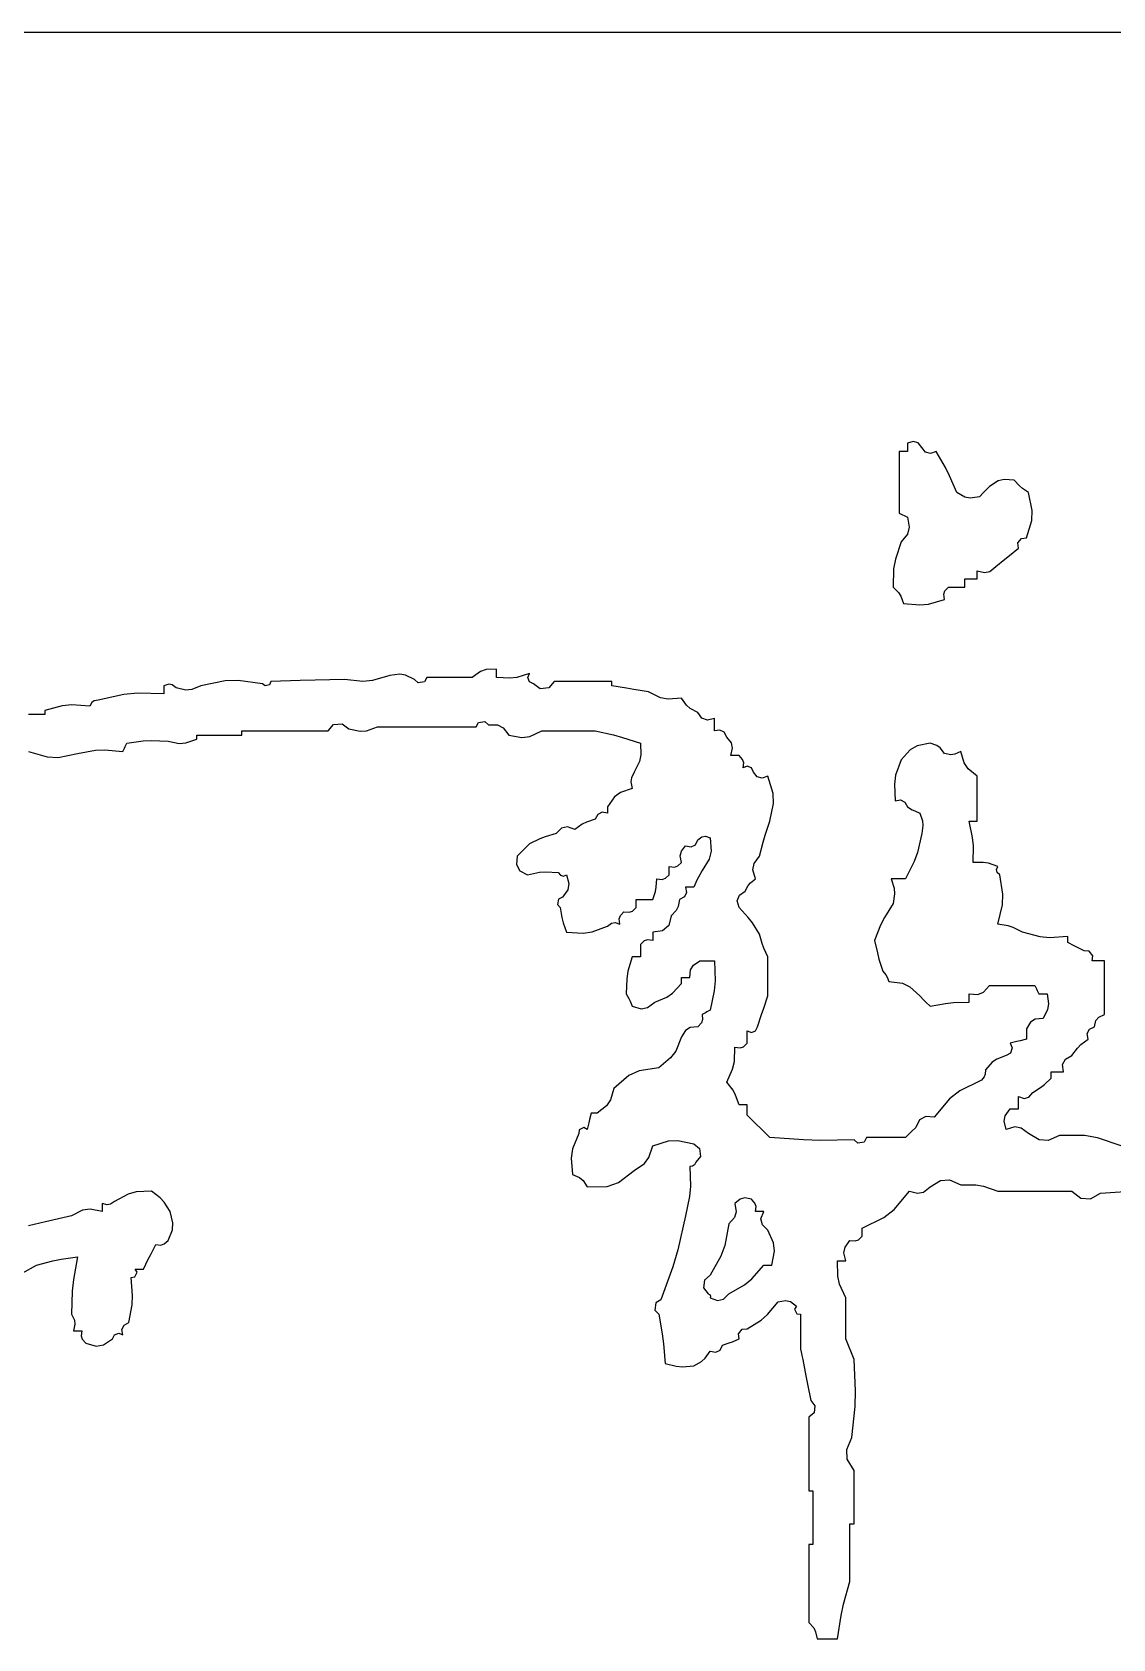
# Paper-space layout 'Layout1' of a CAD drawing. Extents: x 52 to 242751, y 71 to 90516.
# Drawn here: x 116917 to 117386, y 62513 to 63211 of the extents above; entities that cross this region are included whole.
import ezdxf

# ---------------------------------------------------------------- set-up
doc = ezdxf.new("R2010")
doc.units = 0
doc.header["$LTSCALE"] = 10
doc.header["$MEASUREMENT"] = 0
doc.layers.get('0').update_dxf_attribs({"linetype": 'CONTINUOUS'})
doc.layers.add('PUB_TITLE', color=4, linetype='CONTINUOUS')

# ---------------------------------------------------------------- blocks, each defined once
blk = doc.blocks.new('黄履优')
for p, q in [((0.929155, 0.560923), (0.926865, 0.56012)), ((0.931179, 0.560344), (0.929155, 0.560923)), ((0.924864, 0.556786), (0.923531, 0.556786)), ((0.923531, 0.556786), (0.923531, 0.546783)), ((0.925531, 0.556786), (0.924864, 0.556786)), ((0.926865, 0.556786), (0.925531, 0.556786)), ((0.926865, 0.56012), (0.926865, 0.558786)), ((0.926865, 0.558786), (0.926865, 0.558119)), ((0.926865, 0.558119), (0.926865, 0.556786)), ((0.932699, 0.558453), (0.931179, 0.560344)), ((0.93422, 0.556561), (0.932699, 0.558453)), ((0.936243, 0.555983), (0.93422, 0.556561)), ((0.938534, 0.556786), (0.936243, 0.555983)), ((0.94227, 0.550334), (0.938534, 0.556786)), ((0.94395, 0.546975), (0.94227, 0.550334)), ((0.923531, 0.546783), (0.923531, 0.541782)), ((0.923531, 0.541782), (0.923531, 0.53178)), ((0.946869, 0.540115), (0.94395, 0.546975)), ((0.960205, 0.542616), (0.958538, 0.540949)), ((0.963673, 0.544848), (0.960205, 0.542616)), ((0.966097, 0.545454), (0.963673, 0.544848)), ((0.970207, 0.545116), (0.966097, 0.545454)), ((0.972287, 0.542853), (0.970207, 0.545116)), ((0.973487, 0.541824), (0.972287, 0.542853)), ((0.976042, 0.540115), (0.973487, 0.541824)), ((0.950134, 0.538316), (0.946869, 0.540115)), ((0.952349, 0.537914), (0.950134, 0.538316)), ((0.956038, 0.538448), (0.952349, 0.537914)), ((0.957705, 0.540115), (0.956038, 0.538448)), ((0.958538, 0.540949), (0.957705, 0.540115)), ((0.977479, 0.532915), (0.976042, 0.540115)), ((0.923531, 0.53178), (0.924864, 0.531113)), ((0.924864, 0.531113), (0.925531, 0.53078)), ((0.925531, 0.53078), (0.926865, 0.530113)), ((0.926865, 0.530113), (0.927626, 0.52606)), ((0.975208, 0.521778), (0.977293, 0.528819)), ((0.977293, 0.528819), (0.977479, 0.532915)), ((0.926943, 0.523329), (0.924364, 0.520111)), ((0.927626, 0.52606), (0.926943, 0.523329)), ((0.971623, 0.519731), (0.973085, 0.521558)), ((0.973085, 0.521558), (0.975208, 0.521778)), ((0.924364, 0.520111), (0.921949, 0.513058)), ((0.968237, 0.514574), (0.971874, 0.517611)), ((0.971874, 0.517611), (0.971623, 0.519731)), ((0.921252, 0.509226), (0.92103, 0.501774)), ((0.921949, 0.513058), (0.921252, 0.509226)), ((0.960322, 0.508168), (0.962706, 0.510109)), ((0.962706, 0.510109), (0.966403, 0.513073)), ((0.966403, 0.513073), (0.968237, 0.514574)), ((0.950203, 0.503774), (0.950203, 0.505108)), ((0.950203, 0.505108), (0.952203, 0.505108)), ((0.950203, 0.503107), (0.950203, 0.503774)), ((0.950203, 0.501774), (0.950203, 0.503107)), ((0.952203, 0.505108), (0.953204, 0.505108)), ((0.953204, 0.505108), (0.955204, 0.505108)), ((0.955204, 0.507108), (0.955204, 0.508442)), ((0.955204, 0.508442), (0.958185, 0.507693)), ((0.955204, 0.506442), (0.955204, 0.507108)), ((0.955204, 0.505108), (0.955204, 0.506442)), ((0.958185, 0.507693), (0.960322, 0.508168)), ((0.92103, 0.501774), (0.923283, 0.499579)), ((0.923283, 0.499579), (0.924212, 0.498093)), ((0.924212, 0.498093), (0.925198, 0.495106)), ((0.935426, 0.494927), (0.941868, 0.496773)), ((0.94163, 0.498868), (0.942087, 0.500241)), ((0.941868, 0.496773), (0.94163, 0.498868)), ((0.942087, 0.500241), (0.943535, 0.501774)), ((0.943535, 0.501774), (0.946202, 0.501774)), ((0.946202, 0.501774), (0.947536, 0.501774)), ((0.947536, 0.501774), (0.950203, 0.501774)), ((0.925198, 0.495106), (0.931878, 0.494572)), ((0.931878, 0.494572), (0.935426, 0.494927)), ((0.649952, 0.463721), (0.640137, 0.461765)), ((0.655219, 0.463897), (0.649952, 0.463721)), ((0.665142, 0.462599), (0.655219, 0.463897)), ((0.668476, 0.463432), (0.667999, 0.462143)), ((0.680476, 0.463841), (0.668476, 0.463432)), ((0.686478, 0.464007), (0.680476, 0.463841)), ((0.698483, 0.464266), (0.686478, 0.464007)), ((0.705808, 0.463506), (0.698483, 0.464266)), ((0.709751, 0.463865), (0.705808, 0.463506)), ((0.71682, 0.465933), (0.709751, 0.463865)), ((0.720836, 0.466497), (0.71682, 0.465933)), ((0.723206, 0.466102), (0.720836, 0.466497)), ((0.726822, 0.464266), (0.723206, 0.466102)), ((0.728307, 0.462885), (0.726822, 0.464266)), ((0.730866, 0.463311), (0.728307, 0.462885)), ((0.731823, 0.465099), (0.730866, 0.463311)), ((0.739158, 0.465099), (0.731823, 0.465099)), ((0.742825, 0.465099), (0.739158, 0.465099)), ((0.75016, 0.465099), (0.742825, 0.465099)), ((0.753588, 0.467556), (0.75016, 0.465099)), ((0.755946, 0.468342), (0.753588, 0.467556)), ((0.760162, 0.468433), (0.755946, 0.468342)), ((0.760162, 0.4671), (0.760162, 0.468433)), ((0.760162, 0.466433), (0.760162, 0.4671)), ((0.760162, 0.465099), (0.760162, 0.466433)), ((0.76553, 0.464792), (0.760162, 0.465099)), ((0.768372, 0.465147), (0.76553, 0.464792)), ((0.773499, 0.466766), (0.768372, 0.465147)), ((0.772844, 0.465095), (0.773499, 0.466766)), ((0.773538, 0.463358), (0.772844, 0.465095)), ((0.775166, 0.462599), (0.773538, 0.463358)), ((0.783501, 0.463432), (0.781331, 0.460879)), ((0.792836, 0.463432), (0.783501, 0.463432)), ((0.797504, 0.463432), (0.792836, 0.463432)), ((0.806839, 0.463432), (0.797504, 0.463432)), ((0.806839, 0.462766), (0.806839, 0.463432)), ((0.608937, 0.458188), (0.598461, 0.455931)), ((0.614421, 0.458702), (0.608937, 0.458188)), ((0.625134, 0.458431), (0.614421, 0.458702)), ((0.627073, 0.462359), (0.625134, 0.461765)), ((0.625134, 0.461765), (0.625134, 0.460432)), ((0.625134, 0.460432), (0.625134, 0.459765)), ((0.625134, 0.459765), (0.625134, 0.458431)), ((0.628493, 0.462122), (0.627073, 0.462359)), ((0.630135, 0.460932), (0.628493, 0.462122)), ((0.634046, 0.460027), (0.630135, 0.460932)), ((0.636429, 0.460226), (0.634046, 0.460027)), ((0.640137, 0.461765), (0.636429, 0.460226)), ((0.66617, 0.461686), (0.665142, 0.462599)), ((0.667999, 0.462143), (0.66617, 0.461686)), ((0.777798, 0.460526), (0.775166, 0.462599)), ((0.781331, 0.460879), (0.777798, 0.460526)), ((0.806839, 0.462432), (0.806839, 0.462766)), ((0.806839, 0.461765), (0.806839, 0.462432)), ((0.812834, 0.460729), (0.806839, 0.461765)), ((0.815835, 0.460229), (0.812834, 0.460729)), ((0.821842, 0.459265), (0.815835, 0.460229)), ((0.826715, 0.456875), (0.821842, 0.459265)), ((0.829771, 0.456302), (0.826715, 0.456875)), ((0.835178, 0.456764), (0.829771, 0.456302)), ((0.837164, 0.453828), (0.835178, 0.456764)), ((0.57679, 0.450096), (0.570122, 0.450096)), ((0.583911, 0.453643), (0.57679, 0.451763)), ((0.57679, 0.451763), (0.57679, 0.451096)), ((0.57679, 0.451096), (0.57679, 0.450763)), ((0.57679, 0.450763), (0.57679, 0.450096)), ((0.587784, 0.453995), (0.583911, 0.453643)), ((0.595127, 0.45343), (0.587784, 0.453995)), ((0.595878, 0.454919), (0.595127, 0.45343)), ((0.596822, 0.455627), (0.595878, 0.454919)), ((0.598461, 0.455931), (0.596822, 0.455627)), ((0.838673, 0.452508), (0.837164, 0.453828)), ((0.841847, 0.45093), (0.838673, 0.452508)), ((0.84347, 0.448589), (0.841847, 0.45093)), ((0.656807, 0.442761), (0.656807, 0.443428)), ((0.656807, 0.443428), (0.67081, 0.443428)), ((0.67081, 0.443428), (0.677811, 0.443428)), ((0.677811, 0.443428), (0.691814, 0.443428)), ((0.691814, 0.443428), (0.693985, 0.445981)), ((0.693985, 0.445981), (0.697517, 0.446334)), ((0.697517, 0.446334), (0.70015, 0.444262)), ((0.70015, 0.444262), (0.704736, 0.443332)), ((0.704736, 0.443332), (0.707411, 0.443523)), ((0.707411, 0.443523), (0.711819, 0.445095)), ((0.711819, 0.445095), (0.727822, 0.445095)), ((0.727822, 0.445095), (0.735824, 0.445095)), ((0.735824, 0.445095), (0.751827, 0.445095)), ((0.751827, 0.445095), (0.752806, 0.446871)), ((0.752806, 0.446871), (0.755327, 0.447292)), ((0.755327, 0.447292), (0.756828, 0.445929)), ((0.756828, 0.445929), (0.760555, 0.445838)), ((0.760555, 0.445838), (0.762855, 0.444688)), ((0.762855, 0.444688), (0.765163, 0.441761)), ((0.773653, 0.441102), (0.7785, 0.443428)), ((0.7785, 0.443428), (0.787168, 0.443428)), ((0.787168, 0.443428), (0.791502, 0.443428)), ((0.791502, 0.443428), (0.800171, 0.443428)), ((0.800171, 0.443428), (0.807592, 0.441776)), ((0.845752, 0.447733), (0.84347, 0.448589)), ((0.848515, 0.448429), (0.845752, 0.447733)), ((0.848515, 0.446429), (0.848515, 0.448429)), ((0.848515, 0.445429), (0.848515, 0.446429)), ((0.848515, 0.443428), (0.848515, 0.445429)), ((0.85073, 0.443732), (0.848515, 0.443428)), ((0.852429, 0.442883), (0.85073, 0.443732)), ((0.60913, 0.436427), (0.609464, 0.437093)), ((0.609464, 0.437093), (0.61013, 0.438427)), ((0.61013, 0.438427), (0.61674, 0.439369)), ((0.61674, 0.439369), (0.62013, 0.439539)), ((0.62013, 0.439539), (0.626801, 0.439261)), ((0.626801, 0.439261), (0.631389, 0.438342)), ((0.631389, 0.438342), (0.634059, 0.438532)), ((0.634059, 0.438532), (0.63847, 0.440094)), ((0.63847, 0.441094), (0.63847, 0.441761)), ((0.63847, 0.441761), (0.645805, 0.441761)), ((0.63847, 0.440761), (0.63847, 0.441094)), ((0.63847, 0.440094), (0.63847, 0.440761)), ((0.645805, 0.441761), (0.649472, 0.441761)), ((0.649472, 0.441761), (0.656807, 0.441761)), ((0.656807, 0.442428), (0.656807, 0.442761)), ((0.656807, 0.441761), (0.656807, 0.442428)), ((0.765163, 0.441761), (0.770434, 0.4407)), ((0.770434, 0.4407), (0.773653, 0.441102)), ((0.807592, 0.441776), (0.811276, 0.440771)), ((0.811276, 0.440771), (0.818508, 0.438427)), ((0.818508, 0.438427), (0.818731, 0.433659)), ((0.853516, 0.440928), (0.852429, 0.442883)), ((0.855457, 0.438544), (0.853516, 0.440928)), ((0.855931, 0.436407), (0.855457, 0.438544)), ((0.930769, 0.437339), (0.927974, 0.435742)), ((0.936033, 0.438427), (0.930769, 0.437339)), ((0.938763, 0.437546), (0.936033, 0.438427)), ((0.94015, 0.436556), (0.938763, 0.437546)), ((0.570122, 0.435093), (0.577815, 0.432866)), ((0.577815, 0.432866), (0.582275, 0.43268)), ((0.582275, 0.43268), (0.590126, 0.434259)), ((0.590126, 0.434259), (0.597349, 0.43558)), ((0.597349, 0.43558), (0.601151, 0.435752)), ((0.601151, 0.435752), (0.608463, 0.435093)), ((0.608463, 0.435093), (0.60913, 0.436427)), ((0.818165, 0.431016), (0.816008, 0.426758)), ((0.818731, 0.433659), (0.818165, 0.431016)), ((0.855183, 0.433426), (0.855931, 0.436407)), ((0.856516, 0.433426), (0.855183, 0.433426)), ((0.857183, 0.433426), (0.856516, 0.433426)), ((0.858517, 0.433426), (0.857183, 0.433426)), ((0.859964, 0.431893), (0.858517, 0.433426)), ((0.860422, 0.43052), (0.859964, 0.431893)), ((0.860184, 0.428425), (0.860422, 0.43052)), ((0.924364, 0.431759), (0.92208, 0.425415)), ((0.927974, 0.435742), (0.924364, 0.431759)), ((0.941868, 0.434259), (0.94015, 0.436556)), ((0.944509, 0.433758), (0.941868, 0.434259)), ((0.9461, 0.433957), (0.944509, 0.433758)), ((0.948536, 0.435093), (0.9461, 0.433957)), ((0.949863, 0.430471), (0.948536, 0.435093)), ((0.951449, 0.428094), (0.949863, 0.430471)), ((0.814845, 0.424334), (0.814644, 0.422725)), ((0.816008, 0.426758), (0.814845, 0.424334)), ((0.861855, 0.42908), (0.860184, 0.428425)), ((0.863593, 0.428385), (0.861855, 0.42908)), ((0.864351, 0.426758), (0.863593, 0.428385)), ((0.865872, 0.424866), (0.864351, 0.426758)), ((0.867895, 0.424288), (0.865872, 0.424866)), ((0.870186, 0.425091), (0.867895, 0.424288)), ((0.872347, 0.418074), (0.870186, 0.425091)), ((0.92208, 0.425415), (0.921542, 0.421824)), ((0.955204, 0.425091), (0.951449, 0.428094)), ((0.955204, 0.417756), (0.955204, 0.425091)), ((0.810433, 0.4185), (0.808026, 0.416695)), ((0.815174, 0.42009), (0.810433, 0.4185)), ((0.814644, 0.422725), (0.815174, 0.42009)), ((0.872535, 0.413938), (0.872347, 0.418074)), ((0.921542, 0.421824), (0.921864, 0.415089)), ((0.955204, 0.414088), (0.955204, 0.417756)), ((0.808026, 0.416695), (0.805172, 0.412588)), ((0.805172, 0.412588), (0.805172, 0.411588)), ((0.805172, 0.411588), (0.805172, 0.411088)), ((0.805172, 0.411088), (0.805172, 0.410088)), ((0.871019, 0.406754), (0.872535, 0.413938)), ((0.921864, 0.415089), (0.924067, 0.415471)), ((0.924067, 0.415471), (0.925849, 0.414581)), ((0.925849, 0.414581), (0.926865, 0.412588)), ((0.926865, 0.412588), (0.928803, 0.411471)), ((0.928803, 0.411471), (0.92981, 0.410968)), ((0.92981, 0.410968), (0.931866, 0.410088)), ((0.955204, 0.406754), (0.955204, 0.414088)), ((0.788962, 0.404511), (0.786475, 0.403958)), ((0.791836, 0.40342), (0.788962, 0.404511)), ((0.794888, 0.40556), (0.791836, 0.40342)), ((0.796628, 0.40643), (0.794888, 0.40556)), ((0.800171, 0.407587), (0.796628, 0.40643)), ((0.801187, 0.409579), (0.800171, 0.407587)), ((0.802968, 0.41047), (0.801187, 0.409579)), ((0.805172, 0.410088), (0.802968, 0.41047)), ((0.869104, 0.401165), (0.871019, 0.406754)), ((0.931866, 0.410088), (0.932939, 0.406913)), ((0.933122, 0.405076), (0.932699, 0.401753)), ((0.932939, 0.406913), (0.933122, 0.405076)), ((0.953328, 0.400213), (0.95187, 0.406754)), ((0.95187, 0.406754), (0.953204, 0.406754)), ((0.953204, 0.406754), (0.95387, 0.406754)), ((0.95387, 0.406754), (0.955204, 0.406754)), ((0.777667, 0.399631), (0.773499, 0.397585)), ((0.779869, 0.400478), (0.777667, 0.399631)), ((0.784334, 0.401753), (0.779869, 0.400478)), ((0.786475, 0.403958), (0.784334, 0.401753)), ((0.84083, 0.39726), (0.841847, 0.399252)), ((0.841847, 0.399252), (0.843488, 0.400442)), ((0.843488, 0.400442), (0.844908, 0.400679)), ((0.844908, 0.400679), (0.846848, 0.400085)), ((0.846848, 0.400085), (0.847247, 0.394601)), ((0.866852, 0.392584), (0.868267, 0.39832)), ((0.868267, 0.39832), (0.869104, 0.401165)), ((0.932699, 0.401753), (0.930918, 0.394154)), ((0.953671, 0.396783), (0.953328, 0.400213)), ((0.768498, 0.392584), (0.768218, 0.389163)), ((0.770498, 0.394584), (0.768498, 0.392584)), ((0.771498, 0.395585), (0.770498, 0.394584)), ((0.773499, 0.397585), (0.771498, 0.395585)), ((0.834649, 0.392781), (0.835109, 0.39462)), ((0.835178, 0.390083), (0.834649, 0.392781)), ((0.835109, 0.39462), (0.836845, 0.396751)), ((0.836845, 0.396751), (0.839049, 0.396369)), ((0.839049, 0.396369), (0.84083, 0.39726)), ((0.846447, 0.3914), (0.843514, 0.386749)), ((0.847247, 0.394601), (0.846447, 0.3914)), ((0.864639, 0.389584), (0.866852, 0.392584)), ((0.930918, 0.394154), (0.929547, 0.390383)), ((0.953537, 0.390083), (0.953671, 0.396783)), ((0.768218, 0.389163), (0.769613, 0.386652)), ((0.769613, 0.386652), (0.772665, 0.385082)), ((0.772665, 0.385082), (0.777578, 0.386075)), ((0.777578, 0.386075), (0.780167, 0.386247)), ((0.780167, 0.386247), (0.785168, 0.385916)), ((0.785168, 0.385916), (0.786043, 0.384856)), ((0.786043, 0.384856), (0.787231, 0.384559)), ((0.787231, 0.384559), (0.788502, 0.385082)), ((0.788502, 0.385082), (0.789517, 0.381496)), ((0.828644, 0.383635), (0.830177, 0.385082)), ((0.830177, 0.387083), (0.830177, 0.388416)), ((0.830177, 0.388416), (0.832273, 0.388178)), ((0.830177, 0.386416), (0.830177, 0.387083)), ((0.830177, 0.385082), (0.830177, 0.386416)), ((0.832273, 0.388178), (0.833645, 0.388636)), ((0.833645, 0.388636), (0.835178, 0.390083)), ((0.843514, 0.386749), (0.842066, 0.384142)), ((0.864169, 0.387002), (0.864639, 0.389584)), ((0.865185, 0.383415), (0.864169, 0.387002)), ((0.929547, 0.390383), (0.926031, 0.383415)), ((0.957593, 0.390079), (0.953537, 0.390083)), ((0.959701, 0.389728), (0.957593, 0.390079)), ((0.963539, 0.388416), (0.959701, 0.389728)), ((0.963016, 0.387145), (0.963539, 0.388416)), ((0.963313, 0.385958), (0.963016, 0.387145)), ((0.964373, 0.385082), (0.963313, 0.385958)), ((0.965614, 0.37717), (0.964373, 0.385082)), ((0.789048, 0.378913), (0.786835, 0.375914)), ((0.789517, 0.381496), (0.789048, 0.378913)), ((0.823509, 0.37508), (0.824565, 0.378312)), ((0.824565, 0.378312), (0.824908, 0.380026)), ((0.824908, 0.380026), (0.825176, 0.383415)), ((0.825176, 0.383415), (0.827271, 0.383177)), ((0.827271, 0.383177), (0.828644, 0.383635)), ((0.838179, 0.380081), (0.836845, 0.380081)), ((0.836845, 0.380081), (0.837228, 0.377878)), ((0.838846, 0.380081), (0.838179, 0.380081)), ((0.84018, 0.380081), (0.838846, 0.380081)), ((0.841397, 0.382804), (0.84018, 0.380081)), ((0.842066, 0.384142), (0.841397, 0.382804)), ((0.858677, 0.37679), (0.861017, 0.378414)), ((0.861017, 0.378414), (0.862236, 0.380716)), ((0.862236, 0.380716), (0.863141, 0.381802)), ((0.863141, 0.381802), (0.865185, 0.383415)), ((0.92253, 0.383415), (0.920197, 0.383415)), ((0.920197, 0.383415), (0.921482, 0.379612)), ((0.921482, 0.379612), (0.921668, 0.377377)), ((0.923697, 0.383415), (0.92253, 0.383415)), ((0.926031, 0.383415), (0.923697, 0.383415)), ((0.785312, 0.375159), (0.784886, 0.373029)), ((0.784886, 0.373029), (0.786001, 0.371746)), ((0.786835, 0.375914), (0.785312, 0.375159)), ((0.786001, 0.371746), (0.786584, 0.367663)), ((0.815308, 0.370299), (0.816841, 0.371746)), ((0.816841, 0.373747), (0.816841, 0.37508)), ((0.816841, 0.37508), (0.819508, 0.37508)), ((0.816841, 0.37308), (0.816841, 0.373747)), ((0.816841, 0.371746), (0.816841, 0.37308)), ((0.819508, 0.37508), (0.820842, 0.37508)), ((0.820842, 0.37508), (0.823509, 0.37508)), ((0.83383, 0.372143), (0.833052, 0.370587)), ((0.834345, 0.37508), (0.83383, 0.372143)), ((0.836337, 0.376096), (0.834345, 0.37508)), ((0.837228, 0.377878), (0.836337, 0.376096)), ((0.857821, 0.374508), (0.858677, 0.37679)), ((0.858517, 0.371746), (0.857821, 0.374508)), ((0.862283, 0.367782), (0.858517, 0.371746)), ((0.92103, 0.373413), (0.917508, 0.367702)), ((0.921668, 0.377377), (0.92103, 0.373413)), ((0.963539, 0.365078), (0.965434, 0.372859)), ((0.965434, 0.372859), (0.965614, 0.37717)), ((0.786584, 0.367663), (0.787095, 0.36562)), ((0.787095, 0.36562), (0.788502, 0.361744)), ((0.805172, 0.364244), (0.806814, 0.365435)), ((0.806814, 0.365435), (0.808234, 0.365672)), ((0.808234, 0.365672), (0.810173, 0.365078)), ((0.809935, 0.367173), (0.810393, 0.368546)), ((0.810173, 0.365078), (0.809935, 0.367173)), ((0.810393, 0.368546), (0.81184, 0.370079)), ((0.81184, 0.370079), (0.813935, 0.369841)), ((0.813935, 0.369841), (0.815308, 0.370299)), ((0.831011, 0.368412), (0.830027, 0.36452)), ((0.833052, 0.370587), (0.831011, 0.368412)), ((0.863986, 0.365568), (0.862283, 0.367782)), ((0.866852, 0.36091), (0.863986, 0.365568)), ((0.917508, 0.367702), (0.915984, 0.364654)), ((0.788502, 0.361744), (0.795233, 0.361343)), ((0.795233, 0.361343), (0.798855, 0.361886)), ((0.798855, 0.361886), (0.805172, 0.364244)), ((0.821414, 0.358648), (0.820042, 0.35819)), ((0.823509, 0.35841), (0.821414, 0.358648)), ((0.82749, 0.362265), (0.823509, 0.361744)), ((0.823509, 0.361744), (0.823509, 0.36041)), ((0.823509, 0.36041), (0.823509, 0.359744)), ((0.823509, 0.359744), (0.823509, 0.35841)), ((0.830027, 0.36452), (0.82749, 0.362265)), ((0.867907, 0.357154), (0.866852, 0.36091)), ((0.915984, 0.364654), (0.913529, 0.35841)), ((0.967683, 0.364297), (0.963539, 0.365078)), ((0.969757, 0.363605), (0.967683, 0.364297)), ((0.973541, 0.361744), (0.969757, 0.363605)), ((0.980663, 0.359864), (0.973541, 0.361744)), ((0.984535, 0.359512), (0.980663, 0.359864)), ((0.991879, 0.360077), (0.984535, 0.359512)), ((0.991879, 0.359077), (0.991879, 0.360077)), ((0.991879, 0.358577), (0.991879, 0.359077)), ((0.991879, 0.357576), (0.991879, 0.358577)), ((0.820042, 0.35819), (0.818508, 0.356743)), ((0.818508, 0.356743), (0.818508, 0.354742)), ((0.818508, 0.354742), (0.818508, 0.353742)), ((0.818508, 0.353742), (0.818508, 0.351742)), ((0.868582, 0.355299), (0.867907, 0.357154)), ((0.870186, 0.351742), (0.868582, 0.355299)), ((0.913529, 0.35841), (0.914645, 0.353356)), ((0.914645, 0.353356), (0.915315, 0.350846)), ((0.994546, 0.356243), (0.991879, 0.357576)), ((0.995879, 0.355576), (0.994546, 0.356243)), ((0.998547, 0.354242), (0.995879, 0.355576)), ((1.00067, 0.354022), (0.998547, 0.354242)), ((1.002132, 0.352195), (1.00067, 0.354022)), ((1.001881, 0.350075), (1.002132, 0.352195)), ((0.813454, 0.345906), (0.81294, 0.342817)), ((0.815174, 0.351742), (0.813454, 0.345906)), ((0.816508, 0.351742), (0.815174, 0.351742)), ((0.817175, 0.351742), (0.816508, 0.351742)), ((0.818508, 0.351742), (0.817175, 0.351742)), ((0.838512, 0.343407), (0.838795, 0.346539)), ((0.838795, 0.346539), (0.839988, 0.348448)), ((0.839988, 0.348448), (0.84268, 0.350075)), ((0.84268, 0.350075), (0.845014, 0.350075)), ((0.845014, 0.350075), (0.846181, 0.350075)), ((0.846181, 0.350075), (0.848515, 0.350075)), ((0.848515, 0.350075), (0.848822, 0.342051)), ((0.870186, 0.345407), (0.870186, 0.351742)), ((0.915315, 0.350846), (0.916863, 0.345907)), ((0.916863, 0.345907), (0.918143, 0.344445)), ((1.003881, 0.350075), (1.001881, 0.350075)), ((1.004881, 0.350075), (1.003881, 0.350075)), ((1.006882, 0.350075), (1.004881, 0.350075)), ((1.006882, 0.341406), (1.006882, 0.350075)), ((0.81294, 0.342817), (0.812674, 0.336739)), ((0.831567, 0.337066), (0.835178, 0.340906)), ((0.835178, 0.342406), (0.835178, 0.343407)), ((0.835178, 0.343407), (0.836512, 0.343407)), ((0.835178, 0.341906), (0.835178, 0.342406)), ((0.835178, 0.340906), (0.835178, 0.341906)), ((0.836512, 0.343407), (0.837179, 0.343407)), ((0.837179, 0.343407), (0.838512, 0.343407)), ((0.848822, 0.342051), (0.848478, 0.337933)), ((0.870186, 0.34224), (0.870186, 0.345407)), ((0.870186, 0.335905), (0.870186, 0.34224)), ((0.918143, 0.344445), (0.918675, 0.343558)), ((0.918675, 0.343558), (0.919363, 0.34174)), ((0.919363, 0.34174), (0.924837, 0.34104)), ((0.924837, 0.34104), (0.927813, 0.339651)), ((0.927813, 0.339651), (0.931866, 0.335905)), ((0.957751, 0.337451), (0.960205, 0.340073)), ((0.960205, 0.340073), (0.96754, 0.340073)), ((0.96754, 0.340073), (0.971208, 0.340073)), ((0.971208, 0.340073), (0.978542, 0.340073)), ((0.978542, 0.340073), (0.979209, 0.338739)), ((1.006882, 0.337072), (1.006882, 0.341406)), ((0.812674, 0.336739), (0.813818, 0.334817)), ((0.813818, 0.334817), (0.814323, 0.333806)), ((0.814323, 0.333806), (0.815174, 0.331738)), ((0.821343, 0.331192), (0.824343, 0.333405)), ((0.824343, 0.333405), (0.829209, 0.335433)), ((0.829209, 0.335433), (0.831567, 0.337066)), ((0.848478, 0.337933), (0.846848, 0.330071)), ((0.868519, 0.330904), (0.870186, 0.335905)), ((0.931866, 0.335905), (0.933533, 0.334238)), ((0.933533, 0.334238), (0.934366, 0.333405)), ((0.934366, 0.333405), (0.936033, 0.331738)), ((0.936033, 0.331738), (0.942297, 0.332892)), ((0.942297, 0.332892), (0.945503, 0.33323)), ((0.945503, 0.33323), (0.95187, 0.333405)), ((0.95187, 0.335405), (0.95187, 0.336739)), ((0.95187, 0.336739), (0.955455, 0.336533)), ((0.95187, 0.334738), (0.95187, 0.335405)), ((0.95187, 0.333405), (0.95187, 0.334738)), ((0.955455, 0.336533), (0.957751, 0.337451)), ((0.979209, 0.338739), (0.979543, 0.338072)), ((0.979543, 0.338072), (0.980209, 0.336739)), ((0.980209, 0.336739), (0.981543, 0.336739)), ((0.981543, 0.336739), (0.98221, 0.336739)), ((0.98221, 0.336739), (0.983543, 0.336739)), ((0.983543, 0.336739), (0.984161, 0.33273)), ((0.984161, 0.33273), (0.983761, 0.330328)), ((1.006882, 0.328404), (1.006882, 0.337072)), ((0.815174, 0.331738), (0.818761, 0.330722)), ((0.818761, 0.330722), (0.821343, 0.331192)), ((0.843752, 0.326308), (0.843294, 0.324936)), ((0.844847, 0.32907), (0.843514, 0.328404)), ((0.843514, 0.328404), (0.843752, 0.326308)), ((0.845514, 0.329404), (0.844847, 0.32907)), ((0.846848, 0.330071), (0.845514, 0.329404)), ((0.866018, 0.323402), (0.867685, 0.328404)), ((0.867685, 0.328404), (0.868519, 0.330904)), ((0.978744, 0.326454), (0.976835, 0.325261)), ((0.981876, 0.326736), (0.978744, 0.326454)), ((0.983761, 0.330328), (0.981876, 0.326736)), ((1.00333, 0.325933), (1.004504, 0.327342)), ((1.004504, 0.327342), (1.006882, 0.328404)), ((0.836805, 0.321927), (0.835178, 0.319235)), ((0.838714, 0.32312), (0.836805, 0.321927)), ((0.841847, 0.323402), (0.838714, 0.32312)), ((0.843294, 0.324936), (0.841847, 0.323402)), ((0.861851, 0.319735), (0.861851, 0.321735)), ((0.861851, 0.321735), (0.863522, 0.32108)), ((0.861851, 0.318735), (0.861851, 0.319735)), ((0.863522, 0.32108), (0.86526, 0.321775)), ((0.86526, 0.321775), (0.866018, 0.323402)), ((0.976835, 0.325261), (0.975208, 0.322569)), ((0.975208, 0.322569), (0.975208, 0.320902)), ((0.975208, 0.320902), (0.975208, 0.320068)), ((0.975208, 0.320068), (0.975208, 0.318401)), ((0.999831, 0.320605), (1.000722, 0.322386)), ((1.000214, 0.318401), (0.999831, 0.320605)), ((1.000722, 0.322386), (1.002714, 0.323402)), ((1.002714, 0.323402), (1.00333, 0.325933)), ((0.83281, 0.313503), (0.830765, 0.310714)), ((0.835178, 0.319235), (0.83281, 0.313503)), ((0.856643, 0.309248), (0.85685, 0.315067)), ((0.85685, 0.315067), (0.858945, 0.314829)), ((0.858945, 0.314829), (0.860318, 0.315287)), ((0.860318, 0.315287), (0.861851, 0.316734)), ((0.861851, 0.316734), (0.861851, 0.318735)), ((0.971208, 0.317401), (0.96854, 0.316734)), ((0.96854, 0.316734), (0.969416, 0.314816)), ((0.969416, 0.314816), (0.968725, 0.312742)), ((0.972541, 0.317735), (0.971208, 0.317401)), ((0.975208, 0.318401), (0.972541, 0.317735)), ((0.993546, 0.311733), (0.995822, 0.314741)), ((0.995822, 0.314741), (0.997206, 0.316125)), ((0.997206, 0.316125), (1.000214, 0.318401)), ((0.82601, 0.306732), (0.818052, 0.305473)), ((0.830765, 0.310714), (0.82601, 0.306732)), ((0.855925, 0.306198), (0.856643, 0.309248)), ((0.96122, 0.30896), (0.958538, 0.305899)), ((0.963079, 0.310261), (0.96122, 0.30896)), ((0.966873, 0.311733), (0.963079, 0.310261)), ((0.968725, 0.312742), (0.966873, 0.311733)), ((0.989806, 0.30802), (0.990939, 0.310285)), ((0.990212, 0.305065), (0.989806, 0.30802)), ((0.990939, 0.310285), (0.993546, 0.311733)), ((0.813854, 0.303565), (0.807673, 0.298397)), ((0.818052, 0.305473), (0.813854, 0.303565)), ((0.853516, 0.300898), (0.855925, 0.306198)), ((0.856084, 0.297603), (0.853516, 0.300898)), ((0.956871, 0.301731), (0.948129, 0.297443)), ((0.958023, 0.303108), (0.956871, 0.301731)), ((0.958422, 0.304107), (0.958023, 0.303108)), ((0.958538, 0.305899), (0.958422, 0.304107)), ((0.980911, 0.298778), (0.982437, 0.299965)), ((0.982437, 0.299965), (0.985211, 0.302565)), ((0.985211, 0.304065), (0.985211, 0.305065)), ((0.985211, 0.305065), (0.987211, 0.305065)), ((0.985211, 0.303565), (0.985211, 0.304065)), ((0.985211, 0.302565), (0.985211, 0.303565)), ((0.987211, 0.305065), (0.988211, 0.305065)), ((0.988211, 0.305065), (0.990212, 0.305065)), ((0.806378, 0.293766), (0.804781, 0.291371)), ((0.807673, 0.298397), (0.806378, 0.293766)), ((0.857137, 0.295672), (0.856084, 0.297603)), ((0.858517, 0.291729), (0.857137, 0.295672)), ((0.943964, 0.294183), (0.9377, 0.286728)), ((0.948129, 0.297443), (0.943964, 0.294183)), ((0.971874, 0.293063), (0.971874, 0.295063)), ((0.971874, 0.295063), (0.974165, 0.29426)), ((0.974165, 0.29426), (0.976188, 0.294838)), ((0.976188, 0.294838), (0.977709, 0.29673)), ((0.977709, 0.29673), (0.980911, 0.298778)), ((0.798504, 0.288395), (0.797837, 0.285728)), ((0.799504, 0.288395), (0.798504, 0.288395)), ((0.800004, 0.288395), (0.799504, 0.288395)), ((0.801004, 0.288395), (0.800004, 0.288395)), ((0.804781, 0.291371), (0.801004, 0.288395)), ((0.85985, 0.291729), (0.858517, 0.291729)), ((0.860517, 0.291729), (0.85985, 0.291729)), ((0.861851, 0.291729), (0.860517, 0.291729)), ((0.861851, 0.290062), (0.861851, 0.291729)), ((0.861851, 0.289228), (0.861851, 0.290062)), ((0.861851, 0.287561), (0.861851, 0.289228)), ((0.865518, 0.283894), (0.861851, 0.287561)), ((0.934279, 0.287008), (0.931769, 0.285613)), ((0.9377, 0.286728), (0.934279, 0.287008)), ((0.966091, 0.285036), (0.966546, 0.287308)), ((0.966546, 0.287308), (0.96854, 0.290062)), ((0.96854, 0.290062), (0.969874, 0.290062)), ((0.969874, 0.290062), (0.970541, 0.290062)), ((0.970541, 0.290062), (0.971874, 0.290062)), ((0.971874, 0.292062), (0.971874, 0.293063)), ((0.971874, 0.290062), (0.971874, 0.292062)), ((0.793662, 0.281542), (0.793503, 0.28006)), ((0.795555, 0.282489), (0.793662, 0.281542)), ((0.796837, 0.281727), (0.795555, 0.282489)), ((0.797504, 0.284394), (0.796837, 0.281727)), ((0.797837, 0.285728), (0.797504, 0.284394)), ((0.867352, 0.28206), (0.865518, 0.283894)), ((0.871019, 0.278393), (0.867352, 0.28206)), ((0.928532, 0.280893), (0.927698, 0.28006)), ((0.930199, 0.28256), (0.928532, 0.280893)), ((0.931769, 0.285613), (0.930199, 0.28256)), ((0.966873, 0.281727), (0.966091, 0.285036)), ((0.97046, 0.282742), (0.966873, 0.281727)), ((0.973042, 0.282273), (0.97046, 0.282742)), ((0.976042, 0.28006), (0.973042, 0.282273)), ((0.793503, 0.28006), (0.790957, 0.273816)), ((0.82192, 0.270317), (0.823509, 0.275059)), ((0.823509, 0.275059), (0.829875, 0.277072)), ((0.829875, 0.277072), (0.833645, 0.27726)), ((0.833645, 0.27726), (0.84018, 0.275892)), ((0.84018, 0.275892), (0.842509, 0.273972)), ((0.842509, 0.273972), (0.842864, 0.270776)), ((0.88466, 0.277441), (0.871019, 0.278393)), ((0.891523, 0.277273), (0.88466, 0.277441)), ((0.905193, 0.277559), (0.891523, 0.277273)), ((0.906678, 0.276178), (0.905193, 0.277559)), ((0.909238, 0.276605), (0.906678, 0.276178)), ((0.910194, 0.278393), (0.909238, 0.276605)), ((0.916529, 0.278393), (0.910194, 0.278393)), ((0.919697, 0.278393), (0.916529, 0.278393)), ((0.926031, 0.278393), (0.919697, 0.278393)), ((0.927698, 0.28006), (0.926031, 0.278393)), ((0.980333, 0.277471), (0.976042, 0.28006)), ((0.983947, 0.27723), (0.980333, 0.277471)), ((0.988545, 0.279226), (0.983947, 0.27723)), ((0.998685, 0.279214), (0.988545, 0.279226)), ((1.003954, 0.278335), (0.998685, 0.279214)), ((1.01355, 0.275059), (1.003954, 0.278335)), ((0.790957, 0.273816), (0.790401, 0.270105)), ((0.790401, 0.270105), (0.791002, 0.26339)), ((0.816008, 0.265057), (0.820115, 0.26791)), ((0.820115, 0.26791), (0.82192, 0.270317)), ((0.840406, 0.267353), (0.839704, 0.266884)), ((0.841013, 0.268391), (0.840406, 0.267353)), ((0.842864, 0.270776), (0.841013, 0.268391)), ((0.791002, 0.26339), (0.793827, 0.262178)), ((0.793827, 0.262178), (0.795207, 0.260995)), ((0.795207, 0.260995), (0.796837, 0.258389)), ((0.809552, 0.260133), (0.816008, 0.265057)), ((0.839704, 0.266884), (0.838512, 0.266724)), ((0.838512, 0.266724), (0.838819, 0.2587)), ((0.936033, 0.258389), (0.940325, 0.260978)), ((0.940325, 0.260978), (0.943939, 0.261219)), ((0.943939, 0.261219), (0.948536, 0.259222)), ((0.610609, 0.255515), (0.605129, 0.252554)), ((0.613911, 0.256432), (0.610609, 0.255515)), ((0.620133, 0.256722), (0.613911, 0.256432)), ((0.623642, 0.253928), (0.620133, 0.256722)), ((0.796837, 0.258389), (0.804955, 0.258534)), ((0.804955, 0.258534), (0.809552, 0.260133)), ((0.838476, 0.254581), (0.836845, 0.246719)), ((0.838819, 0.2587), (0.838476, 0.254581)), ((0.921434, 0.249266), (0.927698, 0.256722)), ((0.927698, 0.256722), (0.930975, 0.255813)), ((0.930975, 0.255813), (0.933358, 0.25629)), ((0.933358, 0.25629), (0.936033, 0.258389)), ((0.948536, 0.259222), (0.95462, 0.259215)), ((0.95462, 0.259215), (0.957782, 0.258688)), ((0.957782, 0.258688), (0.963539, 0.256722)), ((0.963539, 0.256722), (0.975542, 0.256722)), ((0.975542, 0.256722), (0.981543, 0.256722)), ((0.981543, 0.256722), (0.993546, 0.256722)), ((0.993546, 0.256722), (0.99722, 0.253824)), ((1.001166, 0.253542), (1.005215, 0.255888)), ((1.005215, 0.255888), (1.019191, 0.256812)), ((0.592163, 0.248926), (0.587626, 0.246719)), ((0.595171, 0.249327), (0.592163, 0.248926)), ((0.600128, 0.248386), (0.595171, 0.249327)), ((0.602067, 0.251127), (0.600128, 0.25172)), ((0.600128, 0.25172), (0.600128, 0.250387)), ((0.600128, 0.250387), (0.600128, 0.24972)), ((0.600128, 0.24972), (0.600128, 0.248386)), ((0.603487, 0.251364), (0.602067, 0.251127)), ((0.605129, 0.252554), (0.603487, 0.251364)), ((0.625225, 0.25217), (0.623642, 0.253928)), ((0.627634, 0.248386), (0.625225, 0.25217)), ((0.628808, 0.243856), (0.627634, 0.248386)), ((0.857325, 0.248272), (0.856644, 0.246002)), ((0.858981, 0.253457), (0.85685, 0.25172)), ((0.85685, 0.25172), (0.857325, 0.248272)), ((0.86082, 0.253917), (0.858981, 0.253457)), ((0.863518, 0.253387), (0.86082, 0.253917)), ((0.864965, 0.251854), (0.863518, 0.253387)), ((0.865423, 0.250482), (0.864965, 0.251854)), ((0.865185, 0.248386), (0.865423, 0.250482)), ((0.866518, 0.248386), (0.865185, 0.248386)), ((0.867185, 0.248386), (0.866518, 0.248386)), ((0.868519, 0.248386), (0.867185, 0.248386)), ((0.867427, 0.245513), (0.868519, 0.248386)), ((0.91727, 0.246007), (0.921434, 0.249266)), ((0.99722, 0.253824), (1.001166, 0.253542)), ((0.577122, 0.244224), (0.570122, 0.242552)), ((0.580623, 0.245058), (0.577122, 0.244224)), ((0.587626, 0.246719), (0.580623, 0.245058)), ((0.628606, 0.241034), (0.628808, 0.243856)), ((0.836845, 0.246719), (0.833648, 0.23284)), ((0.854349, 0.243385), (0.852753, 0.234672)), ((0.856644, 0.246002), (0.854349, 0.243385)), ((0.86798, 0.243025), (0.867427, 0.245513)), ((0.870186, 0.240885), (0.86798, 0.243025)), ((0.908527, 0.241718), (0.91727, 0.246007)), ((0.908527, 0.240385), (0.908527, 0.241718)), ((0.619799, 0.231049), (0.6218, 0.23505)), ((0.6218, 0.23505), (0.623895, 0.234812)), ((0.623895, 0.234812), (0.625267, 0.23527)), ((0.625267, 0.23527), (0.626801, 0.236717)), ((0.626801, 0.236717), (0.628606, 0.241034)), ((0.872537, 0.235685), (0.870186, 0.240885)), ((0.872933, 0.232319), (0.872537, 0.235685)), ((0.901532, 0.233964), (0.903526, 0.236717)), ((0.903526, 0.236717), (0.905622, 0.236479)), ((0.905622, 0.236479), (0.906994, 0.236937)), ((0.906994, 0.236937), (0.908527, 0.238384)), ((0.908527, 0.239718), (0.908527, 0.240385)), ((0.908527, 0.238384), (0.908527, 0.239718)), ((0.573456, 0.226715), (0.580033, 0.228441)), ((0.580033, 0.228441), (0.583391, 0.229113)), ((0.583391, 0.229113), (0.590126, 0.230049)), ((0.590126, 0.230049), (0.588422, 0.220816)), ((0.616798, 0.225048), (0.618799, 0.229049)), ((0.618799, 0.229049), (0.619799, 0.231049)), ((0.833648, 0.23284), (0.831634, 0.225959)), ((0.851172, 0.230279), (0.846848, 0.222548)), ((0.852753, 0.234672), (0.851172, 0.230279)), ((0.871853, 0.226715), (0.872933, 0.232319)), ((0.898575, 0.222235), (0.898525, 0.228382)), ((0.898525, 0.228382), (0.899859, 0.228382)), ((0.899859, 0.228382), (0.900526, 0.228382)), ((0.900526, 0.228382), (0.901859, 0.228382)), ((0.901077, 0.231691), (0.901532, 0.233964)), ((0.901859, 0.228382), (0.901077, 0.231691)), ((0.567652, 0.223349), (0.573456, 0.226715)), ((0.611797, 0.221714), (0.61328, 0.221873)), ((0.612457, 0.214401), (0.611797, 0.221714)), ((0.61328, 0.221873), (0.614226, 0.223766)), ((0.614226, 0.223766), (0.613464, 0.225048)), ((0.613464, 0.225048), (0.614798, 0.225048)), ((0.614798, 0.225048), (0.615465, 0.225048)), ((0.615465, 0.225048), (0.616798, 0.225048)), ((0.831634, 0.225959), (0.826843, 0.212545)), ((0.846848, 0.222548), (0.844518, 0.220627)), ((0.863775, 0.221111), (0.868519, 0.226715)), ((0.868519, 0.226715), (0.869853, 0.226715)), ((0.869853, 0.226715), (0.870519, 0.226715)), ((0.870519, 0.226715), (0.871853, 0.226715)), ((0.899301, 0.218969), (0.898575, 0.222235)), ((0.587916, 0.216095), (0.587626, 0.206711)), ((0.588422, 0.220816), (0.587916, 0.216095)), ((0.844518, 0.220627), (0.844163, 0.217431)), ((0.844163, 0.217431), (0.846014, 0.215046)), ((0.854349, 0.215046), (0.860759, 0.218628)), ((0.860759, 0.218628), (0.863775, 0.221111)), ((0.901859, 0.213379), (0.899301, 0.218969)), ((0.610964, 0.203377), (0.612284, 0.2106)), ((0.612284, 0.2106), (0.612457, 0.214401)), ((0.824775, 0.211414), (0.824341, 0.208376)), ((0.826843, 0.212545), (0.824775, 0.211414)), ((0.846014, 0.215046), (0.846666, 0.214684)), ((0.846666, 0.214684), (0.846949, 0.214118)), ((0.846949, 0.214118), (0.846848, 0.213379)), ((0.846848, 0.213379), (0.849721, 0.212287)), ((0.849721, 0.212287), (0.852209, 0.21284)), ((0.852209, 0.21284), (0.854349, 0.215046)), ((0.870137, 0.206612), (0.874353, 0.211712)), ((0.874353, 0.211712), (0.877356, 0.212371)), ((0.877356, 0.212371), (0.879414, 0.211913)), ((0.879414, 0.211913), (0.881855, 0.210045)), ((0.881855, 0.210045), (0.881093, 0.208763)), ((0.881093, 0.208763), (0.88204, 0.20687)), ((0.901859, 0.206711), (0.901859, 0.213379)), ((0.587626, 0.206711), (0.588789, 0.204287)), ((0.58899, 0.202678), (0.588459, 0.200043)), ((0.588789, 0.204287), (0.58899, 0.202678)), ((0.608081, 0.200579), (0.608971, 0.202361)), ((0.608971, 0.202361), (0.610964, 0.203377)), ((0.824341, 0.208376), (0.82601, 0.206711)), ((0.82601, 0.206711), (0.827358, 0.19876)), ((0.861851, 0.200876), (0.867499, 0.204325)), ((0.867499, 0.204325), (0.870137, 0.206612)), ((0.88204, 0.20687), (0.883522, 0.206711)), ((0.883522, 0.206711), (0.883522, 0.201043)), ((0.901859, 0.203377), (0.901859, 0.206711)), ((0.901859, 0.196709), (0.901859, 0.203377)), ((0.588459, 0.200043), (0.589793, 0.200043)), ((0.589793, 0.200043), (0.590459, 0.200043)), ((0.590459, 0.200043), (0.591793, 0.200043)), ((0.591793, 0.200043), (0.591555, 0.197948)), ((0.591555, 0.197948), (0.592013, 0.196575)), ((0.592013, 0.196575), (0.59346, 0.195042)), ((0.600648, 0.194275), (0.604296, 0.196709)), ((0.604296, 0.196709), (0.605055, 0.198336)), ((0.605055, 0.198336), (0.606792, 0.199031)), ((0.606792, 0.199031), (0.608463, 0.198376)), ((0.608463, 0.198376), (0.608081, 0.200579)), ((0.827358, 0.19876), (0.82786, 0.194744)), ((0.854558, 0.195087), (0.855897, 0.195589)), ((0.855897, 0.195589), (0.858517, 0.196709)), ((0.858266, 0.198829), (0.859727, 0.200656)), ((0.858517, 0.196709), (0.858266, 0.198829)), ((0.859727, 0.200656), (0.861851, 0.200876)), ((0.883522, 0.201043), (0.883522, 0.198209)), ((0.883522, 0.198209), (0.883522, 0.192541)), ((0.903193, 0.193375), (0.901859, 0.196709)), ((0.59346, 0.195042), (0.597671, 0.193817)), ((0.597671, 0.193817), (0.600648, 0.194275)), ((0.82786, 0.194744), (0.82851, 0.186707)), ((0.844728, 0.188867), (0.846848, 0.191708)), ((0.846848, 0.191708), (0.849051, 0.191325)), ((0.849051, 0.191325), (0.850833, 0.192216)), ((0.850833, 0.192216), (0.851849, 0.194208)), ((0.851849, 0.194208), (0.854558, 0.195087)), ((0.883522, 0.192541), (0.883856, 0.190874)), ((0.883856, 0.190874), (0.884022, 0.190041)), ((0.884022, 0.190041), (0.884356, 0.188374)), ((0.90386, 0.191708), (0.903193, 0.193375)), ((0.905193, 0.188374), (0.90386, 0.191708)), ((0.82851, 0.186707), (0.833062, 0.185619)), ((0.833062, 0.185619), (0.83552, 0.185444)), ((0.83552, 0.185444), (0.84018, 0.185873)), ((0.84018, 0.185873), (0.843276, 0.187597)), ((0.843276, 0.187597), (0.844728, 0.188867)), ((0.884356, 0.188374), (0.885689, 0.181705)), ((0.905827, 0.175716), (0.905193, 0.188374)), ((0.885689, 0.181705), (0.886356, 0.178371)), ((0.886356, 0.178371), (0.88769, 0.171703)), ((0.88769, 0.171703), (0.889333, 0.169576)), ((0.889333, 0.169576), (0.888973, 0.166692)), ((0.905658, 0.169307), (0.905827, 0.175716)), ((0.888973, 0.166692), (0.886856, 0.165035)), ((0.886856, 0.165035), (0.886856, 0.153033)), ((0.90436, 0.1567), (0.905658, 0.169307)), ((0.902223, 0.151801), (0.90436, 0.1567)), ((0.886856, 0.153033), (0.886856, 0.147031)), ((0.902463, 0.147959), (0.902223, 0.151801)), ((0.886856, 0.147031), (0.886856, 0.135029)), ((0.905193, 0.143364), (0.902463, 0.147959)), ((0.905193, 0.134695), (0.905193, 0.143364)), ((0.886856, 0.135029), (0.887523, 0.135029)), ((0.887523, 0.135029), (0.887856, 0.135029)), ((0.887856, 0.135029), (0.888523, 0.135029)), ((0.888523, 0.135029), (0.888523, 0.12636)), ((0.905193, 0.130361), (0.905193, 0.134695)), ((0.888523, 0.12636), (0.888523, 0.122026)), ((0.905193, 0.121693), (0.905193, 0.130361)), ((0.888523, 0.122026), (0.888523, 0.113358)), ((0.903526, 0.112357), (0.903526, 0.121693)), ((0.903526, 0.121693), (0.904193, 0.121693)), ((0.904193, 0.121693), (0.904527, 0.121693)), ((0.904527, 0.121693), (0.905193, 0.121693)), ((0.887523, 0.113358), (0.886856, 0.113358)), ((0.886856, 0.113358), (0.886856, 0.100688)), ((0.887856, 0.113358), (0.887523, 0.113358)), ((0.888523, 0.113358), (0.887856, 0.113358)), ((0.903526, 0.10769), (0.903526, 0.112357)), ((0.903526, 0.098354), (0.903526, 0.10769)), ((0.886856, 0.100688), (0.886856, 0.094353)), ((0.900974, 0.089155), (0.903526, 0.098354)), ((0.886856, 0.094353), (0.886856, 0.081684)), ((0.899967, 0.084454), (0.900974, 0.089155)), ((0.886856, 0.081684), (0.888852, 0.079468)), ((0.888852, 0.079468), (0.889615, 0.077942)), ((0.898525, 0.075016), (0.899967, 0.084454)), ((0.889615, 0.077942), (0.89019, 0.075016)), ((0.89019, 0.075016), (0.893524, 0.075016)), ((0.893524, 0.075016), (0.895191, 0.075016)), ((0.895191, 0.075016), (0.898525, 0.075016))]:
    blk.add_line(p, q)
blk = doc.blocks.new('TQ1')
at = {"layer": 'PUB_TITLE'}
blk.add_line((-49854.76, -404654.76), (-43854.76, -404654.76), dxfattribs=at)
at = {"xscale": 1056, "yscale": 1056, "zscale": 1056}
blk.add_blockref('黄履优', (-45670.41, -405422.44), dxfattribs=at)

psp = doc.layouts.get("Layout1")

# ---------------------------------------------------------------- block references
at = {"xscale": 1.01360066206343, "yscale": 1.01360066206343, "zscale": 1.01360066206343}
psp.add_blockref('TQ1', (162596.62, 473369.59), dxfattribs=at)

doc.saveas('drawing.dxf')
